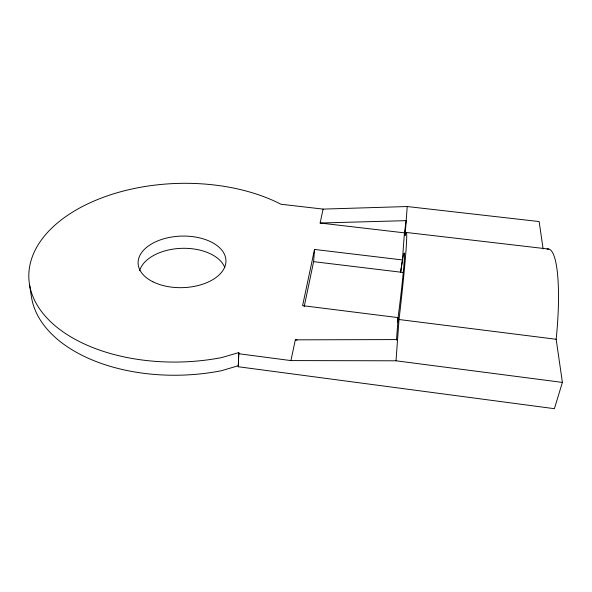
<?xml version="1.0" encoding="UTF-8"?>
<svg xmlns="http://www.w3.org/2000/svg" width="592" height="592" viewBox="0 0 592 592"><rect width="100%" height="100%" fill="white"/><g stroke="black" fill="none" stroke-linecap="round" stroke-linejoin="round"><path stroke-width="0.89" d="M547.03 249.128A92.322 17.634 -83.7 0 1 556.162 339.268L562.4 382.41L554.386 408.687L238.28 366.751L238.783 352.588L221.526 357.62A151.004 89.288 -1.9 0 1 32.686 255.751A151.004 89.288 -1.9 0 1 281.015 204.255L323.091 209.102L407.215 206.534L539.149 221.563L543.101 248.906M238.28 366.751L238.783 352.588M238.465 353.698L290.924 360.587L396.026 360.794L399.015 319.525A90.983 3.093 -83.2 0 0 405.113 235.461L407.215 206.534M304.184 306.626L313.619 261.657L314.522 249.439L402.427 259.947L400.643 272.165A47.404 1.643 -83.2 0 1 404.292 260.014A47.404 1.643 -83.2 0 1 397.55 321.345M396.499 340.156L398.164 317.63L302.593 305.635L314.522 249.439M402.427 259.947L404.558 231.072M397.484 322.152L398.164 317.63M290.924 360.587L295.334 339.838L397.565 339.579M320.131 223.021L406.186 220.653L404.425 232.856L320.131 223.021L323.091 209.102M238.591 365.634L221.526 370.703A149.458 90.006 -2.1 0 1 31.62 297.946L29.6 285.159M406.334 232.464L548.71 249.062M313.619 261.657L403.389 272.498M399.015 319.525L556.162 339.268M295.334 339.838L297.154 340.074M396.026 360.794L562.4 382.41M139.631 270.618A43.505 26.004 -1.9 0 1 181.455 248.337A43.505 26.004 -1.9 0 1 224.834 267.628M152.936 281.799A43.949 25.782 -1.8 0 0 225.078 266.119A43.949 25.782 -1.8 0 0 168.061 237.71A43.949 25.782 -1.8 0 0 152.936 281.799"/></g></svg>
